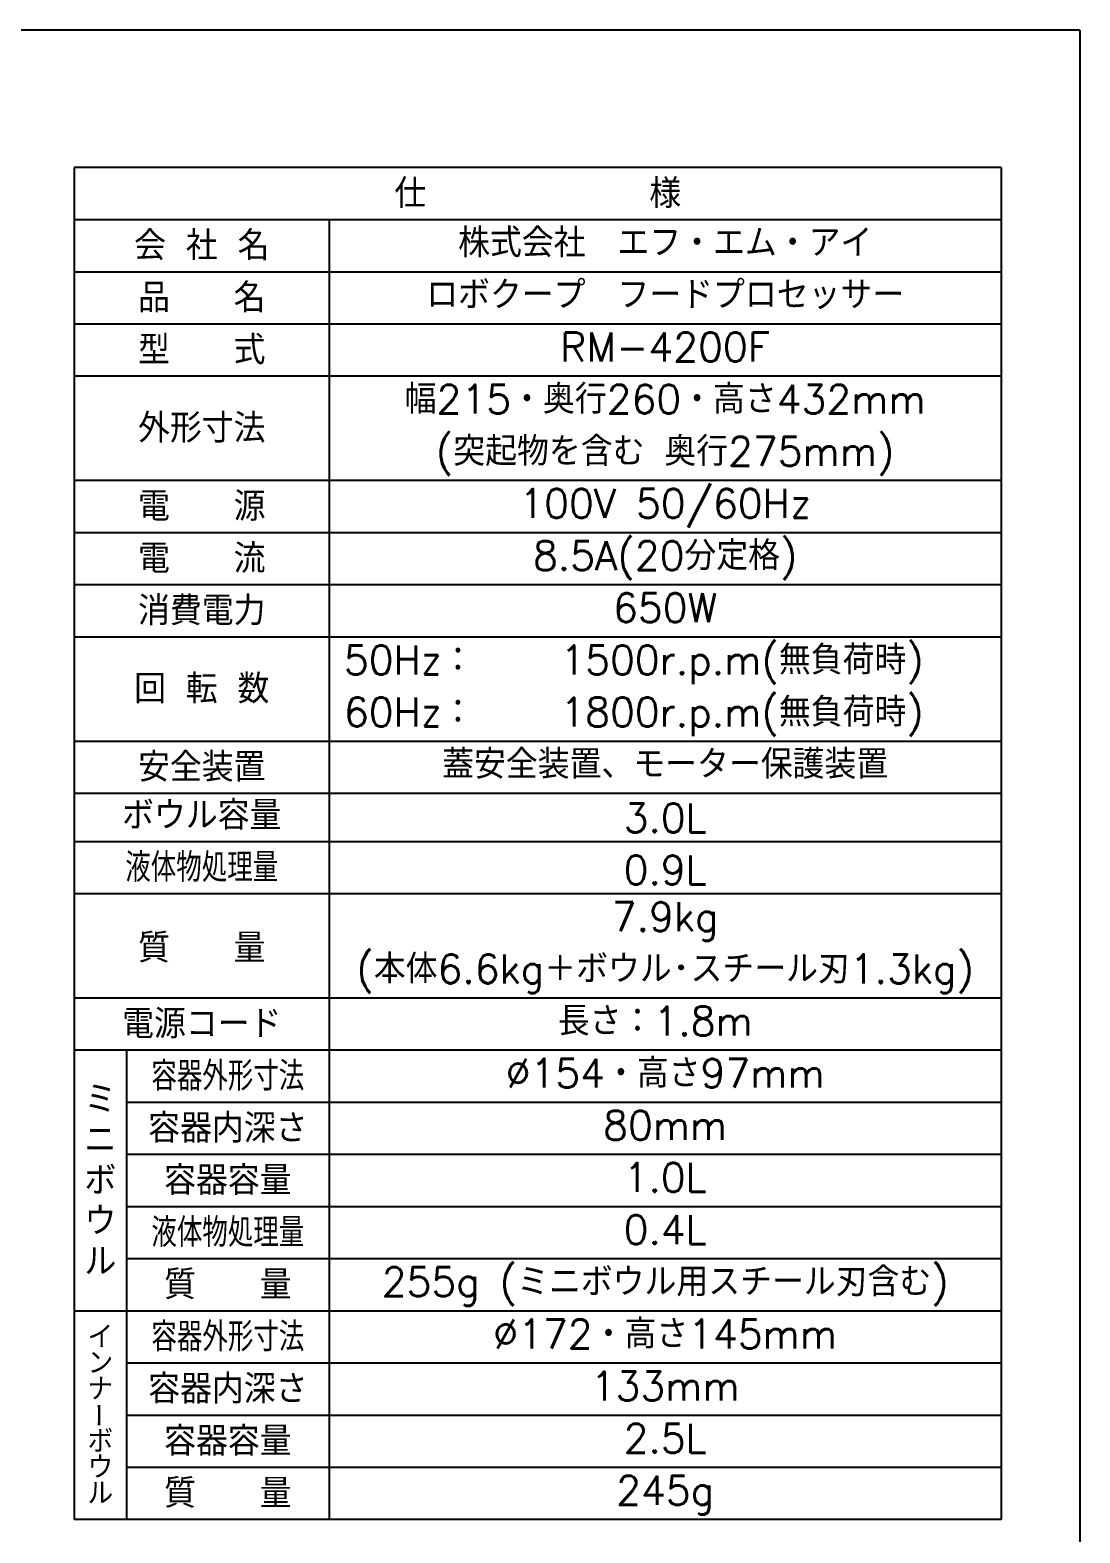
# Model space of a CAD drawing. Extents: x 115 to 2025, y 0 to 1377.
# Drawn here: x 1572 to 2025, y 728 to 1377 of the extents above; entities that cross this region are included whole.
import ezdxf
from ezdxf.enums import TextEntityAlignment as Align

# ---------------------------------------------------------------- set-up
doc = ezdxf.new("R2010")
doc.units = 0
doc.header["$LTSCALE"] = 0.5
doc.layers.add('SIYOU', color=7, linetype='CONTINUOUS')
doc.layers.add('WAKU', color=7, linetype='CONTINUOUS')
doc.styles.get("Standard").update_dxf_attribs({"font": 'ROMANS', "bigfont": 'EXTFONT.shx'})

msp = doc.modelspace()

# ---------------------------------------------------------------- linework, layer by layer
at = {"layer": 'SIYOU', "color": 6}
for p, q in [((1991.01, 1317.5), (1591.01, 1317.5)), ((1591.01, 1317.5), (1591.01, 734.22)), ((1991.01, 1317.5), (1991.01, 734.22)), ((1591.01, 1227.5), (1991.01, 1227.5)), ((1991.01, 734.22), (1591.01, 734.22))]:
    msp.add_line(p, q, dxfattribs=at)
at = {"layer": 'SIYOU', "color": 7}
for p, q in [((1591.01, 1295), (1991.01, 1295)), ((1701.01, 1295), (1701.01, 734.22)), ((1591.01, 1272.5), (1991.01, 1272.5)), ((1591.01, 1250), (1991.01, 1250)), ((1591.01, 1182.5), (1991.01, 1182.5)), ((1591.01, 1160), (1991.01, 1160)), ((1591.01, 1137.5), (1991.01, 1137.5)), ((1591.01, 1115), (1991.01, 1115)), ((1591.01, 1070), (1991.01, 1070)), ((1591.01, 1047.5), (1991.01, 1047.5)), ((1591.01, 1026.72), (1991.01, 1026.72)), ((1591.01, 1004.22), (1991.01, 1004.22)), ((1591.01, 959.22), (1991.01, 959.22)), ((1591.01, 936.72), (1991.01, 936.72)), ((1613.51, 936.72), (1613.51, 734.22)), ((1613.51, 914.22), (1991.01, 914.22)), ((1613.51, 891.72), (1991.01, 891.72)), ((1613.51, 869.22), (1991.01, 869.22)), ((1613.51, 846.72), (1991.01, 846.72)), ((1591.01, 824.22), (1991.01, 824.22)), ((1613.51, 801.72), (1991.01, 801.72)), ((1613.51, 779.22), (1991.01, 779.22)), ((1613.51, 756.72), (1991.01, 756.72))]:
    msp.add_line(p, q, dxfattribs=at)
at = {"layer": 'WAKU', "color": 6}
for q in [(115, 1376.75), (2025, 0)]:
    msp.add_line((2025, 1376.75), q, dxfattribs=at)

# ---------------------------------------------------------------- texts
at = {"layer": 'SIYOU', "color": 1}
for s, height, p in [('仕\u3000\u3000\u3000\u3000\u3000\u3000\u3000様', 12.5, (1791.01, 1306.25)), ('会 社 名', 12.5, (1646.01, 1283.75)), ('株式会社\u3000エフ・エム・アイ', 12.5, (1846.01, 1285)), ('品\u3000\u3000名', 12.5, (1646.01, 1261.25)), ('ロボクープ\u3000フードプロセッサー', 12.5, (1846.01, 1262.5)), ('型\u3000\u3000式', 12.5, (1646.01, 1238.75)), ('RM-4200F', 12.5, (1846.01, 1240)), ('幅215・奥行260・高さ432mm', 12.5, (1846.01, 1217.5)), ('外形寸法', 12.5, (1646.01, 1205)), ('(突起物を含む 奥行275mm)', 12.5, (1846.01, 1195)), (' 100V 50/60Hz ', 12.5, (1846.01, 1172.5)), ('電\u3000\u3000源', 12.5, (1646.01, 1171.25)), ('電\u3000\u3000流', 12.5, (1646.01, 1148.75)), ('8.5A(20分定格)', 12.5, (1846.01, 1150)), ('消費電力', 12.5, (1646.01, 1126.25)), ('650W', 12.5, (1846.01, 1127.5)), ('1500r.p.m(無負荷時)', 12.5, (1879.17, 1105)), ('回 転 数', 12.5, (1646.01, 1092.5)), ('1800r.p.m(無負荷時)', 12.5, (1879.17, 1082.5)), ('安全装置', 12.5, (1646.01, 1058.75)), ('蓋安全装置、モーター保護装置', 12.5, (1846.01, 1060)), ('ボウル容量', 12.5, (1646.01, 1037.97)), ('3.0L', 12.5, (1846.01, 1036.86)), ('0.9L', 12.5, (1846.01, 1014.36)), ('7.9kg', 12.5, (1846.01, 994.22)), ('質\u3000\u3000量', 12.5, (1646.01, 980.74)), ('(本体6.6kg＋ボウル･スチール刃1.3kg)', 12.5, (1846.01, 971.72)), ('電源コード', 12.5, (1646.01, 947.97)), ('長さ：1.8m ', 12.5, (1846.01, 949.22)), ('%%C154・高さ97mm', 12.5, (1846.01, 926.72)), ('ミ', 12.5, (1602.26, 915.47)), ('容器内深さ', 12.5, (1657.26, 902.97)), ('80mm', 12.5, (1846.01, 904.22)), ('ニ', 12.5, (1602.26, 897.97)), ('ボ', 12.5, (1602.26, 880.47)), ('容器容量', 12.5, (1657.26, 880.47)), ('1.0L', 12.5, (1846.01, 881.72)), ('ウ', 12.5, (1602.26, 862.97)), ('0.4L', 12.5, (1846.01, 859.22)), ('ル', 12.5, (1602.26, 845.47)), ('質\u3000\u3000量', 12.5, (1657.26, 835.47)), ('255g (ミニボウル用スチール刃含む)', 12.5, (1846.01, 836.72)), ('イ', 10, (1602.26, 812.97)), ('%%C172・高さ145mm', 12.5, (1846.01, 814.22)), ('ン', 10, (1602.26, 801.72)), ('容器内深さ', 12.5, (1657.26, 790.47)), ('133mm', 12.5, (1846.01, 791.72)), ('ナ', 10, (1602.26, 790.47)), ('ボ', 10, (1602.26, 767.97)), ('容器容量', 12.5, (1657.26, 767.97)), ('2.5L', 12.5, (1846.01, 769.22)), ('ウ', 10, (1602.26, 756.72)), ('質\u3000\u3000量', 12.5, (1657.26, 745.47)), ('245g', 12.5, (1846.01, 746.72)), ('ル', 10, (1602.26, 745.47))]:
    msp.add_text(s, height=height, dxfattribs=at).set_placement(p, align=Align.MIDDLE_CENTER)
for s, p in [('50Hz：', (1707.35, 1105)), ('60Hz：', (1707.35, 1082.5))]:
    msp.add_text(s, height=12.5, dxfattribs=at).set_placement(p, align=Align.MIDDLE_LEFT)
at = {"layer": 'SIYOU', "color": 1, "width": 0.8}
for s, p in [('液体物処理量', (1646.01, 1015.47)), ('容器外形寸法', (1657.26, 925.47)), ('液体物処理量', (1657.26, 857.97)), ('容器外形寸法', (1657.26, 812.97))]:
    msp.add_text(s, height=12.5, dxfattribs=at).set_placement(p, align=Align.MIDDLE_CENTER)
at = {"layer": 'SIYOU', "color": 1}
msp.add_text('ー', height=10, rotation=90, dxfattribs=at).set_placement((1602.26, 779.22), align=Align.MIDDLE_CENTER)

doc.saveas('drawing.dxf')
